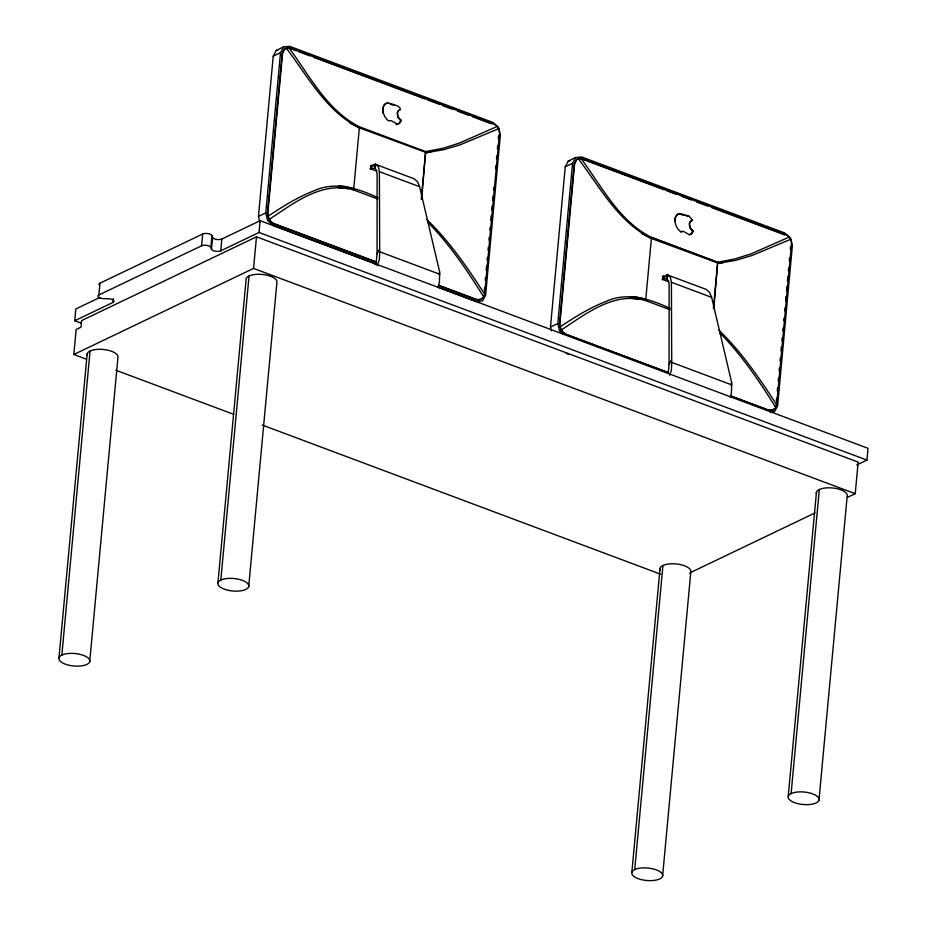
<?xml version="1.0" encoding="UTF-8"?>
<svg xmlns="http://www.w3.org/2000/svg" width="927" height="927" viewBox="0 0 927 927"><rect width="100%" height="100%" fill="white"/><g stroke="black" fill="none" stroke-linecap="round" stroke-linejoin="round"><path stroke-width="1.39" d="M375.053 264.543L376.188 262.445L377.046 253.72L377.115 173.766L376.501 170.139L374.728 168.135L375.493 164.334L414.195 178.784L417.521 181.727L419.618 186.721L439.665 272.028L439.41 282.272L438.204 286.617M377.15 265.817L379.375 259.792L379.688 251.762L379.386 171.657L378.367 166.593L375.493 164.334M668.216 373.083L669.074 364.357L669.132 284.404L668.518 280.765L666.756 278.772L667.521 274.971L706.223 289.421L709.549 292.364L711.635 297.358L731.693 382.666L731.438 392.909L730.233 397.254M669.618 375.25L671.391 370.429L671.716 362.387L671.415 282.295L670.395 277.231L667.521 274.971M713.419 308.494L717.649 262.214L734.984 258.923L751.333 253.755L789.178 237.103L790.638 239.34A8.076 5.377 72.1 0 1 791.449 244.543L776.687 404.786C759.549 378.367 741.6 352.04 718.807 330.116M421.264 199.27L425.62 151.576L442.955 148.285L459.305 143.129L497.15 126.466L498.61 128.702A8.076 5.377 72.1 0 1 499.433 133.905L484.67 294.149C467.521 267.729 449.583 241.414 426.791 219.479M81.506 323.28L74.739 320.742L75.829 308.958L100.07 297.347M86.026 359.062L73.824 354.496L76.141 329.502L81.008 327.173L81.622 320.58L256.489 236.825L858.159 462.098L855.227 493.685L847.44 497.417M58.969 657.892L87.173 353.824M61.854 655.088L90.058 351.009M74.739 320.742L113.013 302.411A5.18 2.086 5.3 0 0 113.256 300.105A5.18 2.086 5.3 0 0 108.053 298.726L103.836 298.668A5.18 2.086 5.3 0 1 98.644 297.277A5.18 2.086 5.3 0 1 98.876 294.971L99.977 283.187L202.677 233.998A5.18 2.086 5.3 0 1 208.054 233.616A5.18 2.086 5.3 0 1 211.935 235.632L212.596 237.393L211.495 249.178A5.18 2.086 5.3 0 0 215.377 251.194A5.18 2.086 5.3 0 0 220.753 250.811L259.039 232.48L866.942 460.093L868.031 448.309L260.128 220.696L221.854 239.027A5.18 2.086 5.3 0 1 216.466 239.409A5.18 2.086 5.3 0 1 212.596 237.393M113.013 302.411L113.384 298.482M89.722 661.623A15.527 6.269 5.3 0 0 68.088 653.523A15.527 6.269 5.3 0 0 65.214 664.126A15.527 6.269 5.3 0 0 89.722 661.623L117.926 357.555A15.527 6.269 5.3 0 0 102.19 349.375A15.527 6.269 5.3 0 0 87.265 355.47M98.876 294.971L201.588 245.782L202.677 233.998M211.495 249.178L210.846 247.416L211.935 235.632M220.753 250.811L221.854 239.027M217.938 582.874L246.153 278.795A15.527 6.269 5.3 0 1 263.187 274.543A15.527 6.269 5.3 0 1 276.906 282.526L248.703 586.606A15.527 6.269 5.3 0 1 224.195 589.108A15.527 6.269 5.3 0 1 227.069 578.506A15.527 6.269 5.3 0 1 248.703 586.606M220.823 580.07L249.039 275.991M73.824 354.496L253.558 268.413L256.489 236.825M259.827 222.086L258.459 216.397L273.222 56.165L276.281 50.417L283.569 46.906L289.722 46.35L492.909 122.434L498.541 127.393L500.371 134.971L485.609 295.203L482.55 300.962L476.408 301.518L438.483 287.312M259.039 232.48L260.128 220.696M376.165 263.986L273.222 225.435L267.579 220.475L265.759 212.897L280.522 52.654L283.569 46.906M377.892 199.05L353.581 189.954A10.348 5.295 -69.5 0 0 353.755 188.621L359.352 127.845A10.348 5.295 -69.5 0 0 359.409 126.779C326.895 110.336 309.699 75.771 288.795 47.567L284.832 48.853L282.596 53.175L267.833 213.407L268.621 217.799L271.02 221.889L273.407 223.43L376.35 261.982M371.217 165.099L370.858 168.946L376.223 170.962M375.331 166.999L375.261 164.299L370.313 166.142M421.669 199.444L425.62 151.576L359.409 126.779M484.334 290.29L484.601 287.428M485.261 280.278L485.516 277.416M486.177 270.267L486.571 265.968M487.104 260.244L487.37 257.393M488.031 250.232L488.286 247.37M488.946 240.22L489.213 237.358M489.873 230.209L490.14 227.347M490.789 220.186L491.194 215.898M491.716 210.174L492.11 205.887M492.643 200.162L493.037 195.864M493.558 190.151L493.824 187.289M495.539 168.679L495.806 165.829M496.466 158.668L496.721 155.806M497.382 148.656L497.648 145.794M498.309 138.644L498.575 135.782M551.391 330.823L550.487 327.034L565.25 166.802L568.297 161.055L575.597 157.544L581.739 156.987L784.937 233.059L790.569 238.03L792.388 245.609L777.626 405.841L774.578 411.6L769.966 412.017M563.21 334.276L559.607 331.113L557.787 323.535L572.55 163.291L575.597 157.544M669.92 309.688L645.598 300.58A10.348 5.295 -69.5 0 0 645.783 299.259L651.38 238.482A10.348 5.295 -69.5 0 0 651.438 237.405C618.912 220.974 601.727 186.408 580.823 158.204L576.849 159.49L574.624 163.812L559.862 324.044L560.65 328.436L563.048 332.515L565.424 334.068L668.379 372.619L565.412 334.195L560.905 330.221L560.545 328.703M663.234 275.736L662.886 279.583L668.251 281.599M662.33 279.676L664.427 278.691L667.231 278.946L667.591 274.995L662.33 276.779M631.843 872.388L660.047 568.309M634.728 869.572L662.932 565.505M713.825 308.668L717.718 262.411M662.596 876.119A15.527 6.269 5.3 0 0 640.963 868.02A15.527 6.269 5.3 0 0 638.089 878.622A15.527 6.269 5.3 0 0 662.596 876.119L690.8 572.04A15.527 6.269 5.3 0 0 675.065 563.859A15.527 6.269 5.3 0 0 660.14 569.966M776.362 400.928L776.629 398.065M777.278 390.916L777.544 388.054M778.205 380.904L778.471 378.042M779.132 370.881L779.387 368.019M780.047 360.87L780.314 358.007M780.974 350.858L781.368 346.559M781.901 340.846L782.156 337.984M782.817 330.823L783.083 327.961M783.744 320.812L784.01 317.949M784.659 310.8L784.926 307.938M785.586 300.777L785.98 296.489M786.513 290.765L786.907 286.478M787.429 280.754L787.823 276.455M788.356 270.742L788.622 267.88M789.283 260.719L789.537 257.857M790.337 249.282L790.592 246.42M788.217 796.397L816.432 492.318M791.113 793.582L819.317 489.514M818.981 800.128A15.527 6.269 5.3 0 0 797.347 792.029A15.527 6.269 5.3 0 0 794.474 802.631A15.527 6.269 5.3 0 0 818.981 800.128L847.185 496.049A15.527 6.269 5.3 0 0 831.438 487.88A15.527 6.269 5.3 0 0 816.525 493.975M674.671 221.286L675.157 217.718L677.336 214.369L679.259 213.813L683.744 215.458M484.659 294.241C484.3 297.961 480.209 300.927 476.594 299.514L438.668 285.307M776.687 404.879C776.328 408.598 772.226 411.565 768.622 410.151L730.685 395.945L768.61 410.267L773.524 409.827L774.138 408.668M438.807 274.276L439.665 272.028M730.835 384.914L731.693 382.666M382.921 113.245C382.133 109.293 383.071 103.488 387.892 102.874C390.499 103.627 405.169 106.895 398.413 110.661L397.498 112.457A6.477 4.403 54.9 0 0 398.471 117.358L401.252 120.371L399.896 122.978L397.486 124.148L391.345 120.73L388.471 120.811C383.685 117.312 380.499 108.355 385.308 103.731L387.231 103.175M692.562 220.22L690.43 221.298L689.514 223.094A6.477 4.403 54.9 0 0 690.488 227.996L693.28 230.997L691.924 233.616L689.503 234.786L683.373 231.356L680.499 231.449C675.065 227.972 671.635 215.504 679.908 213.5L689.039 216.072L692.562 220.22L690.685 221.171L689.514 223.094L689.746 227.602L692.585 231.333L690.824 234.183L689.479 234.763M377.046 253.72L379.317 249.433M482.11 298.03L481.495 299.189L476.582 299.63L438.656 285.435M669.074 364.357L671.345 360.07M775.354 406.374L775.969 405.226M401.252 120.371L398.807 123.546L396.096 124.716M689.85 573.57L690.8 572.04M370.209 168.656L374.96 164.264M662.237 279.294L666.976 274.902M286.211 48.007C307.949 76.489 326.095 111.298 359.352 127.845L425.864 152.387M717.892 263.025L651.38 238.482C618.112 221.935 599.978 187.127 578.239 158.644M269.282 219.363C293.871 203.21 322.341 180.58 353.581 189.954M561.31 330C585.899 313.847 614.358 291.217 645.598 300.58M268.1 216.2C282.584 206.594 297.451 197.254 313.708 190.904C334.96 180.927 358.1 188.401 378.077 197.729M560.117 326.837C574.613 317.231 589.468 307.891 605.725 301.542C626.976 291.565 650.128 299.039 670.094 308.367M400.534 109.583L398.656 110.533L397.498 112.457L397.718 116.964L400.557 120.707M273.222 56.165L280.522 52.654M258.459 216.397L265.759 212.897M565.25 166.802L572.55 163.291M692.585 231.333L693.28 230.997M550.487 327.034L557.787 323.535M856.733 464.983L866.942 460.093M690.464 572.596L815.007 512.944M370.302 169.05L374.728 168.135M498.61 128.702L460.128 144.809L443.535 149.745L425.864 152.746L430.661 152.167M790.638 239.34L752.156 255.435L735.563 260.383L717.892 263.384L722.689 262.805M276.281 50.417L277.81 50.278M577.88 159.201L576.652 159.317L574.207 163.917L559.444 324.16L560.175 327.185M580.337 158.98L581.565 158.876M568.297 161.055L569.838 160.916M338.39 187.613L348.1 188.668M630.418 298.251L640.128 299.305M680.395 231.901L681.982 231.889M338.459 186.095L343.558 186.165L353.755 188.621M630.487 296.733L635.586 296.802L645.783 299.259M391.715 104.821L393.998 105.168M290.36 47.949L288.795 47.567L493.558 124.033A7.995 5.307 52.3 0 1 497.162 126.454M582.388 158.587L580.823 158.204L785.586 234.67A7.995 5.307 52.3 0 1 789.178 237.092M686.026 215.806L688.309 216.42M296.316 50.776L289.548 48.239L284.635 48.679L282.19 53.279L267.428 213.523L268.888 219.583L273.395 223.558L376.339 262.098M299.027 51.785L309.861 55.84M313.929 57.37L425.006 98.957M427.718 99.965L439.908 104.531M442.619 105.551L452.098 109.096M457.521 111.124L468.355 115.18M472.422 116.709L491.38 123.801M582.921 159.374L664.196 189.815M666.907 190.823L676.397 194.38M681.808 196.408L691.287 199.954M696.71 201.982L707.544 206.037M711.612 207.567L784.763 234.948M717.649 262.214L651.438 237.405L717.695 262.353M379.386 171.657L419.618 186.721M671.415 282.295L711.635 297.358M379.688 251.762L439.861 274.288M671.716 362.387L731.878 384.925M253.558 268.413L855.227 493.685M115.829 370.221L233.731 414.357M262.19 425.018L660.58 574.184M641.496 233.407L651.38 238.482M349.467 122.77L359.352 127.845M389.479 103.557L390.591 104.195M667.591 274.995L668.819 275.991M375.574 164.357L376.802 165.354M720.082 333.117C741.878 355.296 759.364 381.229 775.76 407.521M428.054 222.492C449.85 244.658 467.335 270.591 483.732 296.895M99.421 285.226A5.18 2.086 5.3 0 1 99.977 283.187M201.588 245.782A5.18 2.086 5.3 0 1 206.964 245.4A5.18 2.086 5.3 0 1 210.846 247.416M566.13 353.268A20.695 8.355 5.3 0 1 568.622 354.52M425.586 152.619A10.348 4.218 5.1 0 1 425.899 152.735M717.614 263.256A10.348 4.218 5.1 0 1 717.927 263.372"/></g></svg>
